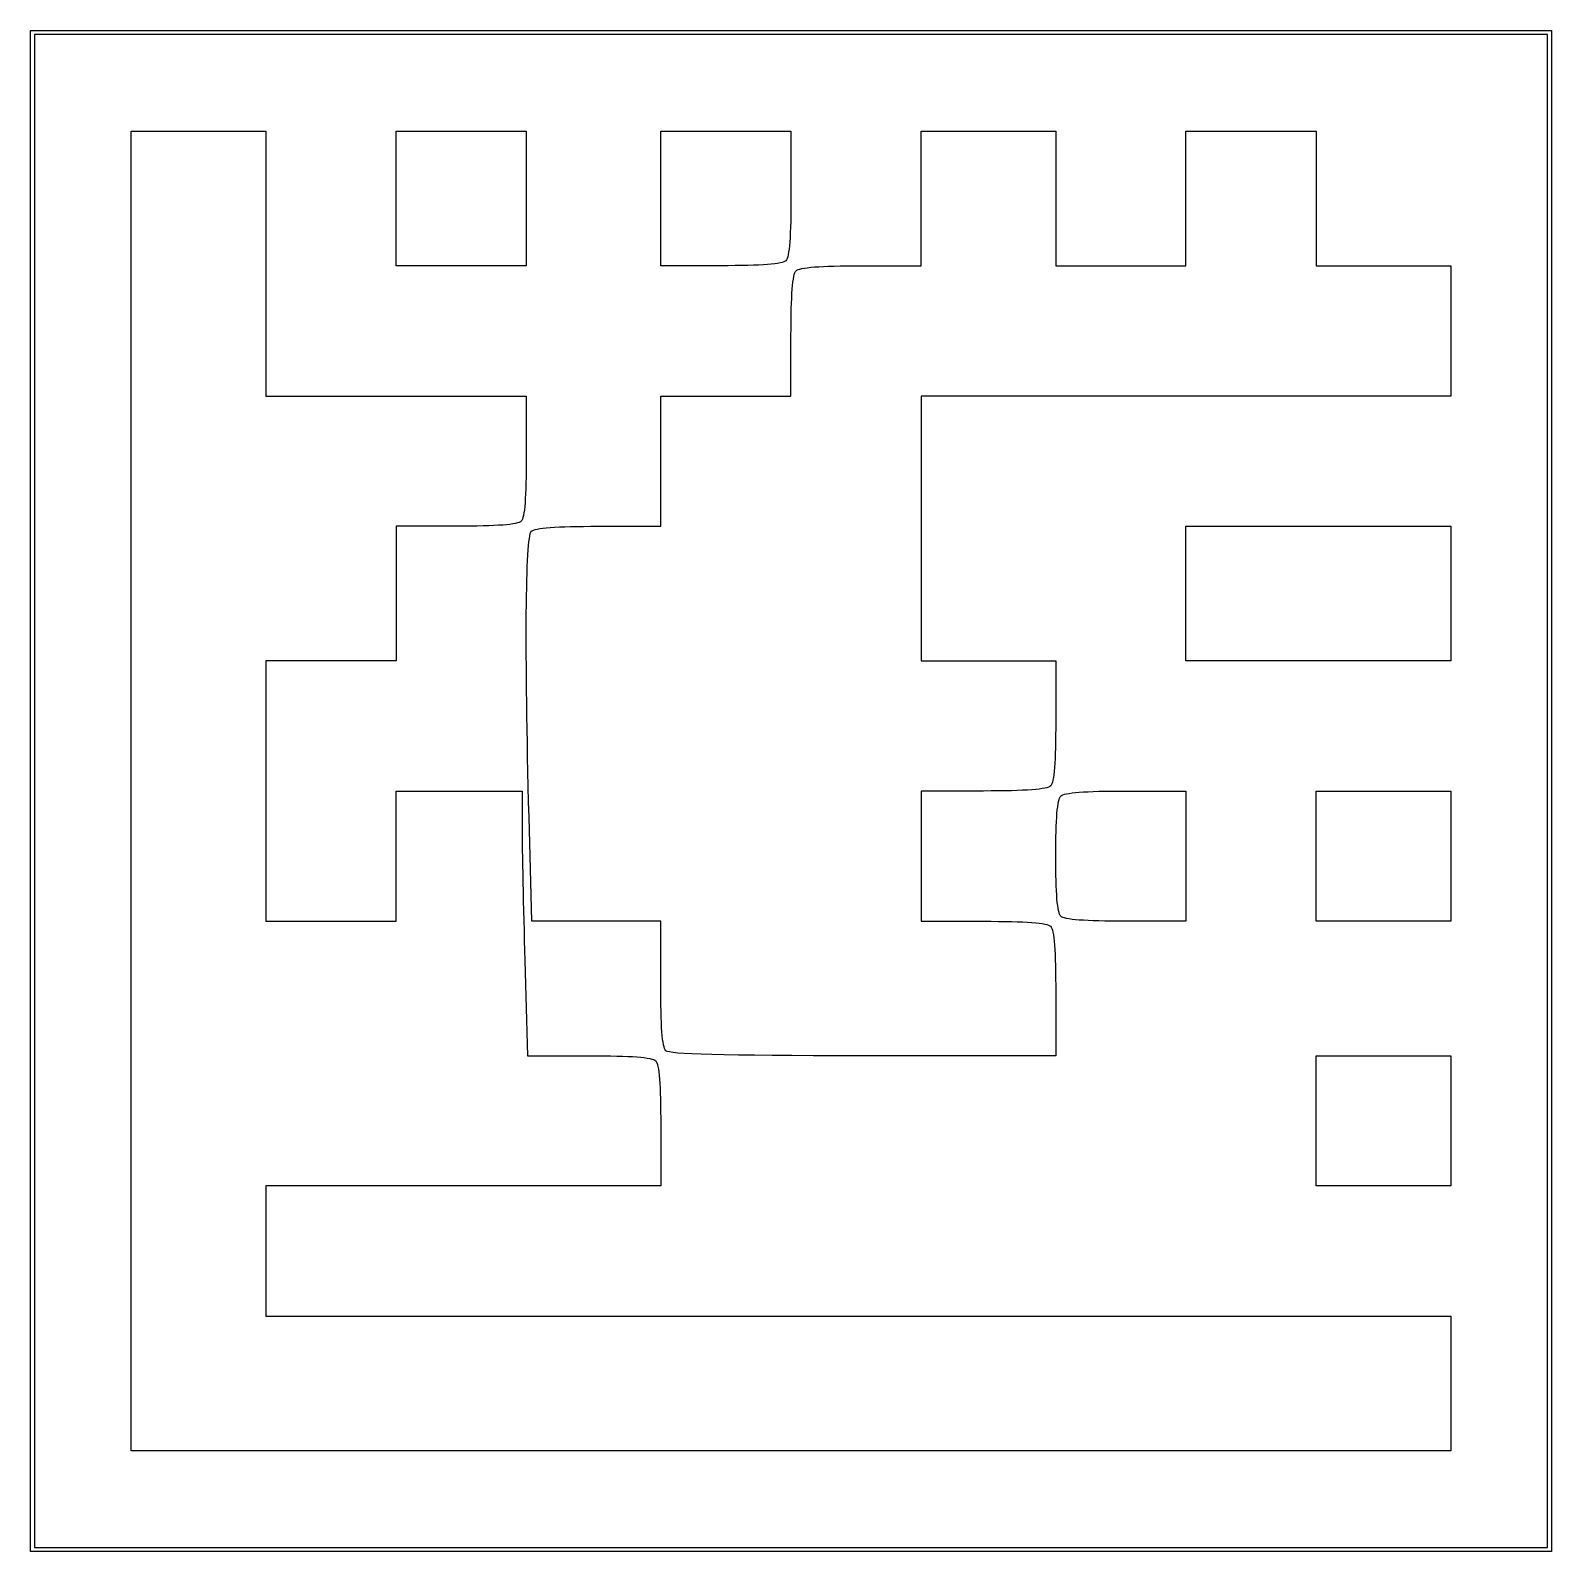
# Model space of a CAD drawing. Extents: x 0 to 128, y 0 to 128.
import ezdxf

# ---------------------------------------------------------------- set-up
doc = ezdxf.new("R2010")
doc.units = 0
doc.layers.get('0').update_dxf_attribs({"linetype": 'CONTINUOUS'})

msp = doc.modelspace()

# ---------------------------------------------------------------- linework, layer by layer
at = {"color": 7}
for p, q in [((0, 63.852777), (0, 127.705555)), ((0, 127.705555), (63.852777, 127.705555)), ((63.852777, 127.705555), (127.705555, 127.705555)), ((127.705555, 127.705555), (127.705555, 63.852777)), ((63.852777, 127.352777), (0.352777, 127.352777)), ((0.352777, 127.352777), (0.352777, 63.852777)), ((127.352777, 127.352777), (63.852777, 127.352777)), ((127.352777, 63.852777), (127.352777, 127.352777)), ((8.466666, 63.852777), (8.466666, 119.238889)), ((8.466666, 119.238889), (14.111111, 119.238889)), ((14.111111, 119.238889), (19.755555, 119.238889)), ((19.755555, 119.238889), (19.755555, 108.126389)), ((30.691666, 113.594445), (30.691666, 119.238889)), ((30.691666, 119.238889), (36.159723, 119.238889)), ((36.159723, 119.238889), (41.627777, 119.238889)), ((41.627777, 119.238889), (41.627777, 113.594445)), ((52.916666, 113.594445), (52.916666, 119.238889)), ((52.916666, 119.238889), (58.384723, 119.238889)), ((58.384723, 119.238889), (63.852777, 119.238889)), ((63.852777, 119.238889), (63.852777, 114.017777)), ((74.788889, 113.594445), (74.788889, 119.238889)), ((74.788889, 119.238889), (80.433334, 119.238889)), ((80.433334, 119.238889), (86.077777, 119.238889)), ((86.077777, 119.238889), (86.077777, 113.594445)), ((97.013889, 113.594445), (97.013889, 119.238889)), ((97.013889, 119.238889), (102.481945, 119.238889)), ((102.481945, 119.238889), (107.95, 119.238889)), ((107.95, 119.238889), (107.95, 113.594445)), ((30.691666, 107.95), (30.691666, 113.594445)), ((30.691666, 113.594445), (30.691666, 113.594445)), ((41.627777, 113.594445), (41.627777, 107.95)), ((52.916666, 107.95), (52.916666, 113.594445)), ((52.916666, 113.594445), (52.916666, 113.594445)), ((74.788889, 107.95), (74.788889, 113.594445)), ((86.077777, 113.594445), (86.077777, 107.95)), ((97.013889, 107.95), (97.013889, 113.594445)), ((107.95, 113.594445), (107.95, 107.95)), ((19.755555, 108.126389), (19.755555, 97.013889)), ((36.159723, 107.95), (30.691666, 107.95)), ((41.627777, 107.95), (36.159723, 107.95)), ((57.961389, 107.95), (52.916666, 107.95)), ((69.744166, 107.95), (74.788889, 107.95)), ((86.077777, 107.95), (91.545834, 107.95)), ((91.545834, 107.95), (97.013889, 107.95)), ((107.95, 107.95), (113.594445, 107.95)), ((113.594445, 107.95), (119.238889, 107.95)), ((119.238889, 107.95), (119.238889, 102.481945)), ((119.238889, 102.481945), (119.238889, 97.013889)), ((63.852777, 97.013889), (63.852777, 102.058611)), ((19.755555, 97.013889), (30.691666, 97.013889)), ((30.691666, 97.013889), (41.627777, 97.013889)), ((41.627777, 97.013889), (41.627777, 91.969166)), ((52.916666, 91.545834), (52.916666, 97.013889)), ((52.916666, 97.013889), (58.384723, 97.013889)), ((58.384723, 97.013889), (63.852777, 97.013889)), ((97.013889, 97.013889), (74.788889, 97.013889)), ((74.788889, 97.013889), (74.788889, 85.901389)), ((119.238889, 97.013889), (97.013889, 97.013889)), ((52.916666, 86.077777), (52.916666, 91.545834)), ((35.736389, 86.077777), (30.691666, 86.077777)), ((30.691666, 86.077777), (30.691666, 80.433334)), ((47.695555, 86.077777), (52.916666, 86.077777)), ((74.788889, 85.901389), (74.788889, 74.788889)), ((97.013889, 80.433334), (97.013889, 86.077777)), ((97.013889, 86.077777), (108.126389, 86.077777)), ((108.126389, 86.077777), (119.238889, 86.077777)), ((119.238889, 86.077777), (119.238889, 80.433334)), ((30.691666, 80.433334), (30.691666, 74.788889)), ((97.013889, 74.788889), (97.013889, 80.433334)), ((97.013889, 80.433334), (97.013889, 80.433334)), ((119.238889, 80.433334), (119.238889, 74.788889)), ((25.223611, 74.788889), (19.755555, 74.788889)), ((19.755555, 74.788889), (19.755555, 63.852777)), ((30.691666, 74.788889), (25.223611, 74.788889)), ((74.788889, 74.788889), (80.433334, 74.788889)), ((80.433334, 74.788889), (86.077777, 74.788889)), ((86.077777, 74.788889), (86.077777, 69.744166)), ((108.126389, 74.788889), (97.013889, 74.788889)), ((119.238889, 74.788889), (108.126389, 74.788889)), ((0, 0), (0, 63.852777)), ((0, 63.852777), (0, 63.852777)), ((0.352777, 63.852777), (0.352777, 0.352777)), ((8.466666, 8.466666), (8.466666, 63.852777)), ((8.466666, 63.852777), (8.466666, 63.852777)), ((19.755555, 63.852777), (19.755555, 52.916666)), ((30.691666, 58.384722), (30.691666, 63.852777)), ((30.691666, 63.852777), (35.983334, 63.852777)), ((35.983334, 63.852777), (41.275, 63.852777)), ((41.275, 63.852777), (41.275, 60.73479)), ((80.01, 63.852777), (74.788889, 63.852777)), ((74.788889, 63.852777), (74.788889, 58.384722)), ((91.969166, 63.852777), (97.013889, 63.852777)), ((97.013889, 63.852777), (97.013889, 58.384722)), ((107.95, 58.384722), (107.95, 63.852777)), ((107.95, 63.852777), (113.594445, 63.852777)), ((113.594445, 63.852777), (119.238889, 63.852777)), ((119.238889, 63.852777), (119.238889, 58.384722)), ((127.352777, 0.352777), (127.352777, 63.852777)), ((127.352777, 63.852777), (127.352777, 63.852777)), ((127.705555, 63.852777), (127.705555, 0)), ((42.093532, 52.916666), (41.861419, 61.647916)), ((30.691666, 52.916666), (30.691666, 58.384722)), ((74.788889, 58.384722), (74.788889, 52.916666)), ((97.013889, 58.384722), (97.013889, 52.916666)), ((107.95, 52.916666), (107.95, 58.384722)), ((107.95, 58.384722), (107.95, 58.384722)), ((119.238889, 58.384722), (119.238889, 52.916666)), ((19.755555, 52.916666), (25.223611, 52.916666)), ((25.223611, 52.916666), (30.691666, 52.916666)), ((47.505098, 52.916666), (42.093532, 52.916666)), ((52.916666, 52.916666), (47.505098, 52.916666)), ((52.916666, 47.695555), (52.916666, 52.916666)), ((74.788889, 52.916666), (80.01, 52.916666)), ((86.501111, 53.34), (86.501111, 53.34)), ((97.013889, 52.916666), (91.969166, 52.916666)), ((113.594445, 52.916666), (107.95, 52.916666)), ((119.238889, 52.916666), (113.594445, 52.916666)), ((41.507664, 49.62229), (41.740325, 41.627777)), ((86.077777, 46.848889), (86.077777, 41.627777)), ((41.740325, 41.627777), (46.905164, 41.627777)), ((53.34, 42.051111), (53.34, 42.051111)), ((86.077777, 41.627777), (69.920555, 41.627777)), ((107.95, 36.159722), (107.95, 41.627777)), ((107.95, 41.627777), (113.594445, 41.627777)), ((113.594445, 41.627777), (119.238889, 41.627777)), ((119.238889, 41.627777), (119.238889, 36.159722)), ((107.95, 30.691666), (107.95, 36.159722)), ((107.95, 36.159722), (107.95, 36.159722)), ((119.238889, 36.159722), (119.238889, 30.691666)), ((52.916666, 35.736389), (52.916666, 30.691666)), ((36.336111, 30.691666), (19.755555, 30.691666)), ((19.755555, 30.691666), (19.755555, 25.223611)), ((52.916666, 30.691666), (36.336111, 30.691666)), ((113.594445, 30.691666), (107.95, 30.691666)), ((119.238889, 30.691666), (113.594445, 30.691666)), ((19.755555, 25.223611), (19.755555, 19.755555)), ((19.755555, 19.755555), (69.497223, 19.755555)), ((69.497223, 19.755555), (119.238889, 19.755555)), ((119.238889, 19.755555), (119.238889, 14.111111)), ((119.238889, 14.111111), (119.238889, 8.466666)), ((63.852777, 8.466666), (8.466666, 8.466666)), ((119.238889, 8.466666), (63.852777, 8.466666)), ((63.852777, 0), (0, 0)), ((0.352777, 0.352777), (63.852777, 0.352777)), ((63.852777, 0.352777), (127.352777, 0.352777)), ((127.705555, 0), (63.852777, 0))]:
    msp.add_line(p, q, dxfattribs=at)
for points in [[(63.852777, 114.017777), (63.852777, 110.427284), (63.720567, 108.664454), (63.429445, 108.373334)], [(63.429445, 108.373334), (63.139655, 108.083546), (61.414691, 107.95), (57.961389, 107.95)], [(63.852777, 102.058611), (63.852777, 105.511914), (63.986321, 107.236879), (64.276111, 107.526666)], [(64.276111, 107.526666), (64.5659, 107.816454), (66.290864, 107.95), (69.744166, 107.95)], [(41.627777, 91.969166), (41.627777, 88.515864), (41.494234, 86.7909), (41.204445, 86.501111)], [(41.204445, 86.501111), (40.914655, 86.211321), (39.189691, 86.077777), (35.736389, 86.077777)], [(41.861419, 61.647916), (41.487824, 75.701198), (41.562612, 85.165946), (42.051111, 85.654445)], [(42.051111, 85.654445), (42.342234, 85.945568), (44.105061, 86.077777), (47.695555, 86.077777)], [(86.077777, 69.744166), (86.077777, 66.290864), (85.944234, 64.5659), (85.654445, 64.276111)], [(85.654445, 64.276111), (85.363321, 63.984989), (83.600495, 63.852777), (80.01, 63.852777)], [(86.077777, 58.384722), (86.077777, 61.508767), (86.214937, 63.143271), (86.501111, 63.429445)], [(86.501111, 63.429445), (86.7909, 63.719234), (88.515864, 63.852777), (91.969166, 63.852777)], [(41.275, 60.73479), (41.275, 59.019895), (41.379697, 54.01927), (41.507664, 49.62229)], [(86.501111, 53.34), (86.214937, 53.626174), (86.077777, 55.260677), (86.077777, 58.384722)], [(80.01, 52.916666), (83.600495, 52.916666), (85.363321, 52.784456), (85.654445, 52.493334)], [(85.654445, 52.493334), (85.945567, 52.20221), (86.077777, 50.439384), (86.077777, 46.848889)], [(91.969166, 52.916666), (88.515864, 52.916666), (86.7909, 53.050211), (86.501111, 53.34)], [(53.34, 42.051111), (53.048878, 42.342234), (52.916666, 44.105061), (52.916666, 47.695555)], [(46.905164, 41.627777), (50.45189, 41.627777), (52.202626, 41.495151), (52.493334, 41.204445)], [(52.493334, 41.204445), (52.783122, 40.914655), (52.916666, 39.189691), (52.916666, 35.736389)], [(69.920555, 41.627777), (57.824198, 41.627777), (53.656935, 41.734175), (53.34, 42.051111)]]:
    msp.add_open_spline(points, degree=3, dxfattribs=at)

doc.saveas('drawing.dxf')
